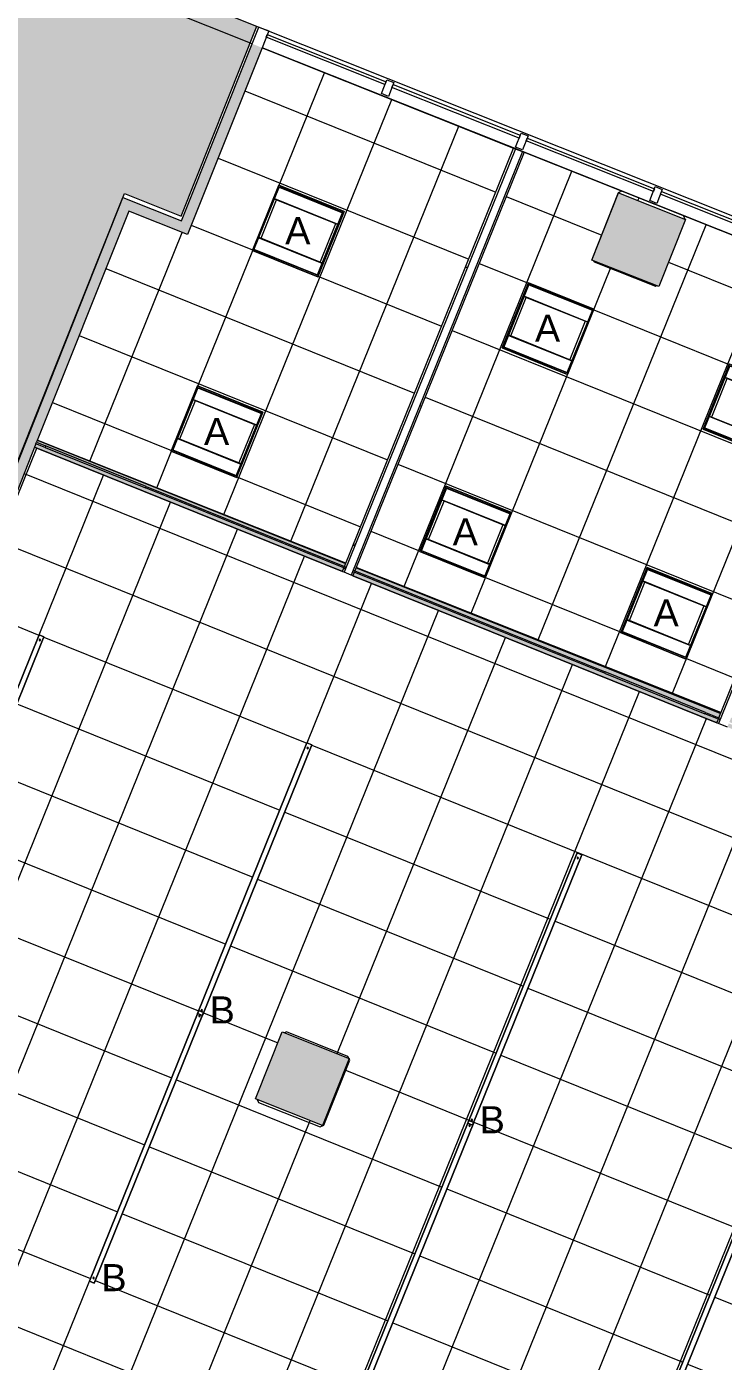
# Model space of a CAD drawing. Header units: inches. Extents: x -13 to 4331, y -638 to 2885.
# Drawn here: x 2741.9 to 2973.4, y 1878.8 to 2322.6 of the extents above; entities that cross this region are included whole.
import ezdxf

# ---------------------------------------------------------------- set-up
doc = ezdxf.new("R2010")
doc.units = ezdxf.units.IN
doc.header["$MEASUREMENT"] = 0
for name, color, linetype, lineweight in [('A-CLNG', 13, 'Continuous', 13), ('A-CLNG-PATT', 13, 'Continuous', 13), ('A-DETL-GENF', 92, 'Continuous', 9), ('A-DETL-THIN', 151, 'Continuous', 9), ('A-GLAZ-CURT', 52, 'Continuous', 9), ('A-GLAZ-CWMG', 51, 'Continuous', 9), ('A-WALL', 113, 'Continuous', 9), ('A-WALL-PATT', 111, 'Continuous', 13), ('Chevy Chase Pavilion_3rd Floor Base_dwg', 8, 'Continuous', 9), ('E-LITE-EQPM', 33, 'Continuous', 9), ('E-LITE-EQPM-IDEN', 33, 'Continuous', 9), ('I-WALL', 2, 'Continuous', 13), ('S-COLS', 52, 'Continuous', 13)]:
    doc.layers.add(name, color=color, linetype=linetype, lineweight=lineweight)
doc.styles.add('Arial_4', font='arial.ttf', dxfattribs={"height": 9})
pattern_1 = [(0, (0, 0), (30.72, 7.68), [1.267, -21.773, 1.267, -21.773, -122.88]), (0, (0, 0), (30.72, 7.68), [-46.08, 1.267, -44.813, 1.267, -21.773, -53.76]), (0, (0, 0), (30.72, 7.68), [-115.2, 1.267, -14.093, 1.267, -37.133]), (120, (11.52, 3.84), (-22.011075, 22.7643), [1.267, -21.773, 1.267, -21.773, -122.88]), (120, (11.52, 3.84), (-22.011075, 22.7643), [-46.08, 1.267, -44.813, 1.267, -21.773, -53.76]), (120, (11.52, 3.84), (-22.011075, 22.7643), [-115.2, 1.267, -14.093, 1.267, -37.133]), (240, (15.36, 19.2), (-8.708925, -30.4443), [1.267, -21.773, 1.267, -21.773, -122.88]), (240, (15.36, 19.2), (-8.708925, -30.4443), [-46.08, 1.267, -44.813, 1.267, -21.773, -53.76]), (240, (15.36, 19.2), (-8.708925, -30.4443), [-115.2, 1.267, -14.093, 1.267, -37.133])]

# ---------------------------------------------------------------- blocks, each defined once
blk = doc.blocks.new('Chevy Chase Pavilion_3rd Floor Base_dwg-5020009-FIRST FLOOR')
at = {"layer": 'A-WALL', "color": 253}
blk.add_line((3047.49, 2224.89), (2820.11, 2315.57), dxfattribs=at)
at = {"layer": 'A-WALL', "color": 253, "flags": 128}
for points in [[(1760.4, 2407.09), (2015.37, 2305.44), (2131.55, 2596.61), (4079.14, 1819.95), (4079.14, -637.79), (3438.23, -637.79), (3430.06, -625.69), (4073.14, -625.69), (4073.14, 1559.57)], [(2816.86, 2316.87), (2134.9, 2588.82), (2018.72, 2297.64), (1758.18, 2401.52)]]:
    blk.add_lwpolyline(points, dxfattribs=at)
at = {"layer": 'S-COLS', "color": 253, "lineweight": 9}
blk.add_line((2929.86, 2245.72), (2929.91, 2245.6), dxfattribs=at)
at = {"layer": 'S-COLS', "color": 253, "lineweight": 9, "flags": 128}
for points in [[(2960.68, 2258.51), (2960.15, 2259.74), (2939.7, 2267.84), (2938.4, 2267.28), (2929.86, 2245.72)], [(2930.28, 2244.74), (2930.42, 2244.43), (2950.87, 2236.32), (2951.18, 2236.46)], [(2848.94, 1979.57), (2848.67, 1980.2), (2828.22, 1988.3), (2827.59, 1988.03)], [(2818.54, 1965.8), (2818.94, 1964.89), (2839.39, 1956.78), (2840.69, 1957.34), (2849.23, 1978.9), (2849.03, 1979.36)]]:
    blk.add_lwpolyline(points, dxfattribs=at)
blk = doc.blocks.new('System Panel - Glazed-5082806-FIRST FLOOR')
at = {"layer": 'A-GLAZ-CURT', "lineweight": 13}
for p, q in [((-21.24, 0.75), (-21.24, 1.75)), ((-21.24, 1.75), (21.24, 1.75)), ((21.24, 0.75), (-21.24, 0.75)), ((21.24, 1.75), (21.24, 0.75))]:
    blk.add_line(p, q, dxfattribs=at)
blk = doc.blocks.new('System Panel - Glazed-5082656-FIRST FLOOR')
at = {"layer": 'A-GLAZ-CURT', "lineweight": 13}
for p, q in [((-22.75, 0.75), (-22.75, 1.75)), ((-22.75, 1.75), (22.75, 1.75)), ((22.75, 0.75), (-22.75, 0.75)), ((22.75, 1.75), (22.75, 0.75))]:
    blk.add_line(p, q, dxfattribs=at)
blk = doc.blocks.new('Rectangular Mullion - 2_5_ x 5_ rectangular-5082659-FIRST FLOOR')
at = {"layer": 'A-GLAZ-CWMG', "lineweight": 20}
for p, q in [((1.25, 2.5), (-1.25, 2.5)), ((-1.25, 2.5), (-1.25, -2.5)), ((1.25, -2.5), (1.25, 2.5)), ((-1.25, -2.5), (1.25, -2.5))]:
    blk.add_line(p, q, dxfattribs=at)
blk = doc.blocks.new('Concrete-Rectangular-Column - 24x24-5082804-FIRST FLOOR')
at = {"layer": 'S-COLS', "lineweight": 9}
blk.add_hatch(color=7, dxfattribs=at).paths.add_polyline_path([(12, -12), (12, 12), (-12, 12), (-12, -12)], flags=0)
at = {"layer": 'S-COLS', "color": 8, "lineweight": 20}
for p, q in [((-12, 12), (12, 12)), ((-12, -12), (-12, 12)), ((12, 12), (12, -12)), ((12, -12), (-12, -12))]:
    blk.add_line(p, q, dxfattribs=at)
blk = doc.blocks.new('L-Pendant-Axis-Sculpt-Direct_Indirect - B-5619444-FIRST FLOOR')
at = {"layer": 'A-DETL-GENF'}
for p, q in [((-48.5, -0.875), (-48.5, 0.875)), ((-48.5, 0.875), (48.5, 0.875)), ((48.5, 0.875), (-48.5, 0.875)), ((-48.5, 0.875), (-48.5, -0.875)), ((48.5, 0.875), (48.5, -0.875)), ((48.5, -0.875), (48.5, 0.875)), ((48.5, -0.875), (-48.5, -0.875)), ((-48.5, -0.875), (48.5, -0.875))]:
    blk.add_line(p, q, dxfattribs=at)
for centre in [(-47, 0), (47, 0)]:
    blk.add_circle(centre, 0.25, dxfattribs=at)
blk = doc.blocks.new('L-Recessed-Axis-Duo - 2 x 2-V8-FIRST FLOOR')
at = {"layer": 'E-LITE-EQPM'}
for p, q in [((-11.7, 11.7), (-11.7, -11.7)), ((11.7, 11.7), (-11.7, 11.7)), ((-11.37, 11.26), (-11.37, 11.27)), ((-11.37, 11.14), (-11.37, 11.26)), ((-11.37, 11.14), (11.38, 11.14)), ((11.32, 11.32), (-11.32, 11.32)), ((-11.32, 11.32), (-11.32, -11.32)), ((11.32, -11.32), (11.32, 11.32)), ((11.38, 11.27), (11.38, 11.26)), ((11.38, 11.26), (11.38, 11.14)), ((11.7, -11.7), (11.7, 11.7)), ((-11.32, 7.03), (11.32, 7.03)), ((-11.32, 7.02), (11.32, 7.02)), ((-11.32, 6.85), (11.32, 6.85)), ((-10.57, 6.87), (-10.57, -6.87)), ((10.57, -6.87), (10.57, 6.87)), ((11.32, -6.85), (-11.32, -6.85)), ((-11.32, -7.02), (11.32, -7.02)), ((-11.32, -7.03), (11.32, -7.03)), ((-11.7, -11.7), (11.7, -11.7)), ((-11.37, -11.26), (-11.37, -11.14)), ((-11.37, -11.14), (11.38, -11.14)), ((-11.37, -11.27), (-11.37, -11.26)), ((-11.32, -11.32), (11.32, -11.32)), ((11.38, -11.14), (11.38, -11.26)), ((11.38, -11.26), (11.38, -11.27))]:
    blk.add_line(p, q, dxfattribs=at)
for points, knots in [([(-11.64, 11.64), (-11.65, 11.65), (-11.65, 11.65), (-11.66, 11.66), (-11.67, 11.67), (-11.68, 11.68), (-11.68, 11.68), (-11.69, 11.69), (-11.69, 11.69), (-11.7, 11.7), (-11.7, 11.7), (-11.7, 11.7), (-11.7, 11.7)], [0, 0, 0, 0, 0.166667, 0.25, 0.333333, 0.416667, 0.5, 0.583333, 0.666667, 0.75, 0.833333, 1, 1, 1, 1]), ([(11.64, 11.64), (11.65, 11.65), (11.65, 11.65), (11.66, 11.66), (11.67, 11.67), (11.68, 11.68), (11.68, 11.68), (11.69, 11.69), (11.69, 11.69), (11.7, 11.7), (11.7, 11.7), (11.7, 11.7), (11.7, 11.7)], [0, 0, 0, 0, 0.166667, 0.25, 0.333333, 0.416667, 0.5, 0.583333, 0.666667, 0.75, 0.833333, 1, 1, 1, 1]), ([(-11.7, -11.7), (-11.7, -11.7), (-11.7, -11.7), (-11.7, -11.7), (-11.69, -11.69), (-11.69, -11.69), (-11.68, -11.68), (-11.68, -11.68), (-11.67, -11.67), (-11.66, -11.66), (-11.65, -11.65), (-11.65, -11.65), (-11.64, -11.64)], [-1, -1, -1, -1, -0.833333, -0.75, -0.666667, -0.583333, -0.5, -0.416667, -0.333333, -0.25, -0.166667, 0, 0, 0, 0]), ([(11.64, -11.64), (11.65, -11.65), (11.65, -11.65), (11.66, -11.66), (11.67, -11.67), (11.68, -11.68), (11.68, -11.68), (11.69, -11.69), (11.69, -11.69), (11.7, -11.7), (11.7, -11.7), (11.7, -11.7), (11.7, -11.7)], [0, 0, 0, 0, 0.166667, 0.25, 0.333333, 0.416667, 0.5, 0.583333, 0.666667, 0.75, 0.833333, 1, 1, 1, 1])]:
    blk.add_open_spline(points, degree=3, knots=knots, dxfattribs=at)

msp = doc.modelspace()

# ---------------------------------------------------------------- hatches: boundary and pattern name
at = {"layer": 'A-CLNG-PATT'}
h = msp.add_hatch(dxfattribs=at)
h.set_pattern_fill('FP_2', color=256, style=0, pattern_type=2)
h.set_pattern_definition([(68, (2830.342, 2217.07), (22.2524, -8.9906), []), (338, (2830.342, 2217.07), (-8.9906, -22.2524), [])])
h.paths.add_polyline_path([(2847.93, 2144.19), (2903.71, 2282.23), (2820.11, 2315.57), (2795.33, 2253.43), (2775.81, 2261.21), (2745.47, 2185.06), (2847.47, 2144.38)], flags=0)
h.paths.add_polyline_path([(2811.64, 2172.67), (2789.94, 2181.43), (2798.71, 2203.13), (2820.41, 2194.36), (2811.65, 2172.68)], flags=0)
h.paths.add_polyline_path([(2838.61, 2239.42), (2816.92, 2248.2), (2825.68, 2269.89), (2847.38, 2261.12), (2839, 2240.38)], flags=0)
h = msp.add_hatch(dxfattribs=at)
h.set_pattern_fill('FP_3', color=256, style=0, pattern_type=2)
h.set_pattern_definition([(68, (2943.602, 2197.195), (22.2524, -8.9906), []), (338, (2943.602, 2197.195), (-8.9906, -22.2524), [])])
h.paths.add_polyline_path([(2972.6, 2094.48), (3027.75, 2232.77), (2907.19, 2280.84), (2851.42, 2142.8), (2972.49, 2094.52)], flags=0)
h.paths.add_polyline_path([(2961.02, 2112.31), (2939.32, 2121.08), (2948.09, 2142.78), (2969.78, 2134), (2961.97, 2114.65)], flags=0)
h.paths.add_polyline_path([(2894.26, 2139.28), (2872.57, 2148.05), (2881.33, 2169.75), (2903.03, 2160.98), (2895.68, 2142.78)], flags=0)
h.paths.add_polyline_path([(2988.37, 2180), (2966.67, 2188.76), (2975.44, 2210.46), (2997.13, 2201.69), (2989.32, 2182.35)], flags=0)
h.paths.add_polyline_path([(2921.61, 2206.97), (2899.91, 2215.74), (2908.68, 2237.43), (2930.38, 2228.67), (2923.39, 2211.36)], flags=0)
h.paths.add_polyline_path([(2951.98, 2236.14), (2929.67, 2244.98), (2938.51, 2267.3), (2960.82, 2258.45), (2953.66, 2240.38)], flags=0)
h = msp.add_hatch(dxfattribs=at)
h.set_pattern_fill('FP_25', color=256, style=0, pattern_type=2)
h.set_pattern_definition(pattern_1)
h.paths.add_polyline_path([(3073.38, 810.11), (3073.38, 886.84), (3071.75, 886.84), (3071.75, 810.11)], flags=0)
h.paths.add_polyline_path([(3069.63, 810.11), (3071.25, 810.11), (3071.25, 886.84), (3069.63, 886.84), (3069.63, 818.11)], flags=0)
h.paths.add_polyline_path([(2917.48, 926.11), (2917.48, 989.32), (2848.28, 1091.41), (2846.52, 1090.17), (2915.6, 988.3), (2915.6, 926.11)], flags=0)
h.paths.add_polyline_path([(2917.98, 926.11), (2919.57, 926.11), (2919.6, 988.98), (2849.56, 1092.27), (2848.69, 1091.69), (2917.48, 990.21), (2917.48, 989.32), (2917.98, 988.58), (2917.98, 951.36)], flags=0)
h.paths.add_polyline_path([(2914.05, 1410.38), (2990.98, 1603.32), (2990.28, 1603.6), (2965.05, 1540.31), (2964.58, 1540.5), (2989.82, 1603.78), (2988.39, 1604.35), (2911.45, 1411.42), (2912.88, 1410.85), (2937.91, 1473.62), (2938.37, 1473.44), (2913.34, 1410.67), (2913.92, 1410.44)], flags=0)
h.paths.add_polyline_path([(2732.11, 1491.57), (2733.27, 1494.47), (2612.27, 1542.72), (2611.12, 1539.82), (2730.77, 1492.1)], flags=0)
h.paths.add_polyline_path([(3176.24, 1529.44), (3176.71, 1533.28), (3088.06, 1568.63), (3087.46, 1567.13), (3176.22, 1531.73), (3176.03, 1531.27), (3087.27, 1566.66), (3086.69, 1565.15), (3176.22, 1529.45)], flags=0)
h.paths.add_polyline_path([(3083.19, 1566.55), (3083.79, 1568.05), (3028.34, 1590.16), (3027.74, 1588.66), (3082.32, 1566.89)], flags=0)
h.paths.add_polyline_path([(3083.98, 1568.52), (3084.56, 1570.04), (3029.13, 1592.14), (3028.53, 1590.63), (3083.79, 1568.59)], flags=0)
h.paths.add_polyline_path([(3025.42, 1751.7), (3061.25, 1841.57), (3059.75, 1842.18), (3057.85, 1837.38), (3057.39, 1837.57), (3059.29, 1842.37), (3057.67, 1843.04), (3022.01, 1753.06), (3023.64, 1752.41), (3044.12, 1804.1), (3044.59, 1803.92), (3024.1, 1752.22), (3024.83, 1751.93)], flags=0)
h.paths.add_polyline_path([(3146.33, 2020.36), (3146.82, 2021.55), (3110.96, 2036.04), (3111.15, 2036.51), (3147.01, 2022.04), (3147.82, 2024.05), (3074.06, 2053.57), (3073.33, 2051.78), (3077.77, 2049.99), (3077.58, 2049.53), (3073.15, 2051.32), (3072.67, 2050.13), (3145.84, 2020.56)], flags=0)
h.paths.add_polyline_path([(3069.19, 2051.53), (3069.67, 2052.72), (3013.01, 2075.62), (3013.2, 2076.08), (3069.86, 2053.19), (3070.57, 2054.96), (2975.98, 2092.81), (2975.39, 2091.35), (2979.82, 2089.57), (2979.63, 2089.1), (2975.2, 2090.89), (2974.72, 2089.7), (3066.82, 2052.49)], flags=0)
h.paths.add_polyline_path([(2971.25, 2091.11), (2971.73, 2092.3), (2967.28, 2094.09), (2967.47, 2094.55), (2971.91, 2092.76), (2972.49, 2094.21), (2851.37, 2142.68), (2850.94, 2141.63), (2934.09, 2108.04), (2933.9, 2107.58), (2850.76, 2141.17), (2850.28, 2139.98), (2968.88, 2092.06)], flags=0)
h.paths.add_polyline_path([(2846.8, 2141.38), (2847.28, 2142.58), (2781.38, 2169.2), (2781.57, 2169.66), (2847.47, 2143.04), (2847.89, 2144.07), (2745.44, 2185.07), (2745.18, 2184.36), (2748.19, 2183.15), (2748, 2182.69), (2744.98, 2183.91), (2744.5, 2182.72), (2843.85, 2142.58)], flags=0)
h = msp.add_hatch(dxfattribs=at)
h.set_pattern_fill('FP_6', color=256, style=0, pattern_type=2)
h.set_pattern_definition([(338, (2892.317, 1905.82), (-8.9906, -22.2524), []), (248, (2892.317, 1905.82), (-22.2524, 8.9906), [])])
h.paths.add_polyline_path([(3084.58, 1570.03), (3109.08, 1631.51), (3020.06, 1748.39), (3021.93, 1753.09), (3022.03, 1753.09), (3059.06, 1846.52), (3074.57, 1840.37), (3146.35, 2020.36), (2744.5, 2182.72), (2618.82, 1867.56), (2752.58, 1814.18), (2737.01, 1775.16), (2603.26, 1828.5), (2584.01, 1780.28), (2730.77, 1721.75), (2727.29, 1713.13), (2764.21, 1698.22), (2777.07, 1730.04), (2780.54, 1728.64), (2767.69, 1696.81), (2846.02, 1665.16), (2906.84, 1815.69), (2879.04, 1826.77), (2880.43, 1830.26), (2940.94, 1806.12), (2879.42, 1651.84), (3084.56, 1570.04)], flags=0)
h.paths.add_polyline_path([(3056.91, 1605.82), (3055.28, 1606.47), (3073.43, 1651.99), (3075.06, 1651.34), (3063.13, 1621.42)], flags=0)
h.paths.add_polyline_path([(2990.15, 1632.8), (2988.52, 1633.44), (3006.67, 1678.96), (3008.3, 1678.31), (2997.61, 1651.5)], flags=0)
h.paths.add_polyline_path([(2923.39, 1659.77), (2921.77, 1660.42), (2939.92, 1705.93), (2941.54, 1705.28), (2923.53, 1660.11)], flags=0)
h.paths.add_polyline_path([(2842.44, 1719.66), (2820.75, 1728.42), (2829.51, 1750.12), (2851.21, 1741.35), (2843.78, 1722.97)], flags=0)
h.paths.add_polyline_path([(2959.35, 1748.78), (2957.73, 1749.42), (2975.88, 1794.94), (2977.51, 1794.29), (2970.27, 1776.16)], flags=0)
h.paths.add_polyline_path([(2708.46, 1771.14), (2618.53, 1807.47), (2619.18, 1809.1), (2709.12, 1772.76)], flags=0)
h.paths.add_polyline_path([(2869.67, 1786.16), (2847.97, 1794.93), (2856.73, 1816.63), (2878.43, 1807.86), (2873.43, 1795.49)], flags=0)
h.paths.add_polyline_path([(3030.1, 1798.91), (3028.48, 1799.56), (3100.78, 1978.51), (3102.4, 1977.85), (3032.13, 1803.92)], flags=0)
h.paths.add_polyline_path([(2943.28, 1832.74), (2941.65, 1833.39), (3013.95, 2012.34), (3015.57, 2011.68), (2944.64, 1836.1)], flags=0)
h.paths.add_polyline_path([(2736.06, 1839.53), (2646.13, 1875.86), (2646.78, 1877.49), (2736.72, 1841.15)], flags=0)
h.paths.add_polyline_path([(2854.1, 1868.3), (2852.48, 1868.95), (2924.78, 2047.9), (2926.4, 2047.24), (2860.07, 1883.05)], flags=0)
h.paths.add_polyline_path([(2764.37, 1904.8), (2762.75, 1905.46), (2835.05, 2084.41), (2836.67, 2083.75), (2774.37, 1929.56)], flags=0)
h.paths.add_polyline_path([(2675.36, 1940.77), (2673.74, 1941.42), (2746.04, 2120.37), (2747.66, 2119.71), (2684.36, 1963.03)], flags=0)
h.paths.add_polyline_path([(2840.25, 1957.2), (2817.94, 1966.04), (2826.78, 1988.36), (2849.09, 1979.51)], flags=0)
at = {"layer": 'A-DETL-GENF'}
h = msp.add_hatch(color=9, dxfattribs=at)
h.paths.add_polyline_path([(4083.46, -637.79), (4083.46, 1816.94), (3765.31, 1943.81), (3760.18, 1930.9), (3690.61, 1755.35), (3767.42, 1755.35), (3767.42, 1719.35), (3794.92, 1719.35), (3794.92, 1744.23), (3809.38, 1724.34), (3849.1, 1764.07), (3923.14, 1764.07), (3923.14, 1563.07), (4073.14, 1563.07), (4073.14, 1559.57), (3919.64, 1559.57), (3919.64, 1760.57), (3850.55, 1760.57), (3808.95, 1718.97), (3798.42, 1733.46), (3798.42, 1715.85), (3763.92, 1715.85), (3763.92, 1751.85), (3688.48, 1751.85), (3500.08, 1331.54), (3500.08, 1314.17), (3484.98, 1314.17), (3484.98, 1299.92), (3481.48, 1299.92), (3481.48, 1314.17), (3150.67, 1314.17), (3150.67, 1043.48), (3073.38, 1157.52), (3073.38, 805.86), (2828.96, 805.86), (2828.62, 806.36), (2828.25, 806.36), (2828.25, 806.9), (2828.02, 807.26), (2827.91, 807.19), (2408.51, 1425.94), (2411.61, 1428.05), (2412, 1427.47), (2447.28, 1451.39), (2475.9, 1409.17), (2584.64, 1482.88), (2676.15, 1712.35), (2666.8, 1716.06), (2672.5, 1730.46), (2575.76, 1769.04), (2626.37, 1895.96), (2525.51, 1936.18), (2510.61, 1898.8), (2481.84, 1910.28), (2443.21, 1813.41), (2255.44, 1888.29), (2296.87, 1992.18), (2442.32, 1934.18), (2439.54, 1927.21), (2301.06, 1982.44), (2265.19, 1892.48), (2439.02, 1823.16), (2477.65, 1920.02), (2506.42, 1908.55), (2522.48, 1948.83), (2529.45, 1946.05), (2528.29, 1943.15), (2625.03, 1904.57), (2634.66, 1928.72), (2638.78, 1927.07), (2638.83, 1927.18), (2639.55, 1926.89), (2654.29, 1964.07), (2653.64, 1964.33), (2653.69, 1964.46), (2649.57, 1966.1), (2681.92, 2047.21), (2633.23, 2066.62), (2607.75, 2001.73), (2559.69, 2020.9), (2556.45, 2012.79), (2549.49, 2015.57), (2578.54, 2088.43), (2578.04, 2088.64), (2604.38, 2154.69), (2712.38, 2111.62), (2774.37, 2267.06), (2793.23, 2259.54), (2818.42, 2322.69), (2132.91, 2596.07), (2015.28, 2304.93), (1758.36, 2406.75), (1837.95, 2607.55), (1136.65, 2885.49), (-13.25, -15.92), (408.26, -637.79), (3500.08, -637.79)], flags=0)
h.paths.add_polyline_path([(2633.84, 575.55), (2631.16, 577.8), (2742.24, 710.19), (3074.5, 710.19), (3074.5, 706.69), (2743.87, 706.69), (2732.37, 692.98)], flags=0)
h.paths.add_polyline_path([(3481.48, 1254.24), (3481.48, 1259.92), (3484.98, 1259.92), (3484.98, 1254.24)], flags=0)
h.paths.add_polyline_path([(2603.52, 2011.49), (2626.27, 2069.4), (2585.5, 2085.64), (2562.46, 2027.86), (2587.78, 2017.77)], flags=0)
h.paths.add_polyline_path([(2684.69, 2054.18), (2705.48, 2106.29), (2608.56, 2144.94), (2587.78, 2092.83), (2673.74, 2058.55)], flags=0)
at = {"layer": 'A-WALL-PATT', "lineweight": 9}
for points in [[(2796.62, 2256.68), (2820.11, 2315.57), (2816.86, 2316.87), (2793.37, 2257.97)], [(2715.5, 2110.37), (2716.72, 2113.05), (2777.1, 2264.46), (2773.85, 2265.76), (2712.38, 2111.62), (2712.55, 2111.55)], [(2795.33, 2253.43), (2796.62, 2256.68), (2777.1, 2264.46), (2775.81, 2261.21), (2793.37, 2254.21)]]:
    msp.add_hatch(color=7, dxfattribs=at).paths.add_polyline_path(points, flags=0)
h = msp.add_hatch(dxfattribs=at)
h.set_pattern_fill('FP_1', color=256, style=0, pattern_type=2)
h.set_pattern_definition(pattern_1)
h.paths.add_polyline_path([(2847.38, 2141.15), (2847.86, 2142.34), (2847.28, 2142.58), (2846.8, 2141.38), (2847.28, 2141.19)], flags=0)
h.paths.add_polyline_path([(2848.05, 2142.8), (2904.29, 2282), (2903.71, 2282.23), (2847.47, 2143.04)], flags=0)
h = msp.add_hatch(dxfattribs=at)
h.set_pattern_fill('FP_1', color=256, style=0, pattern_type=2)
h.set_pattern_definition(pattern_1)
h.paths.add_polyline_path([(2850.28, 2139.98), (2850.76, 2141.17), (2850.18, 2141.4), (2849.7, 2140.21), (2850.18, 2140.02)], flags=0)
h.paths.add_polyline_path([(2850.94, 2141.63), (2907.19, 2280.84), (2906.61, 2281.07), (2850.37, 2141.87)], flags=0)
h = msp.add_hatch(dxfattribs=at)
h.set_pattern_fill('FP_1', color=256, style=0, pattern_type=2)
h.set_pattern_definition(pattern_1)
h.paths.add_polyline_path([(2971.82, 2090.87), (2972.3, 2092.07), (2971.73, 2092.3), (2971.25, 2091.11), (2971.73, 2090.91)], flags=0)
h.paths.add_polyline_path([(2972.49, 2092.53), (3028.96, 2232.28), (3028.38, 2232.51), (2971.91, 2092.76)], flags=0)

# ---------------------------------------------------------------- linework, layer by layer
at = {"layer": 'A-CLNG'}
for p, q in [((2820.11, 2315.57), (2903.71, 2282.23)), ((2907.19, 2280.84), (3027.75, 2232.77)), ((2825.68, 2269.89), (2816.91, 2248.19)), ((2847.38, 2261.12), (2825.68, 2269.89)), ((2838.61, 2239.42), (2847.38, 2261.12)), ((2816.91, 2248.19), (2838.61, 2239.42)), ((2908.68, 2237.43), (2899.91, 2215.74)), ((2930.38, 2228.67), (2908.68, 2237.43)), ((3027.75, 2232.77), (2972.6, 2094.48)), ((2921.61, 2206.97), (2930.38, 2228.67)), ((2899.91, 2215.74), (2921.61, 2206.97)), ((2975.44, 2210.46), (2966.67, 2188.76)), ((2798.71, 2203.13), (2789.94, 2181.43)), ((2820.41, 2194.36), (2798.71, 2203.13)), ((2811.64, 2172.67), (2820.41, 2194.36)), ((2966.67, 2188.76), (2988.37, 2180)), ((2847.93, 2144.19), (2745.44, 2185.07)), ((2745.44, 2185.07), (2847.89, 2144.07)), ((2744.5, 2182.72), (2846.8, 2141.38)), ((2846.8, 2141.38), (2744.5, 2182.72)), ((2789.94, 2181.43), (2811.64, 2172.67)), ((2881.33, 2169.75), (2872.57, 2148.05)), ((2903.03, 2160.98), (2881.33, 2169.75)), ((2894.26, 2139.28), (2903.03, 2160.98)), ((2872.57, 2148.05), (2894.26, 2139.28)), ((2850.28, 2139.98), (2971.25, 2091.11)), ((2971.25, 2091.11), (2850.28, 2139.98)), ((2851.36, 2142.68), (2972.5, 2094.21)), ((2972.6, 2094.48), (2851.42, 2142.8)), ((2948.09, 2142.78), (2939.32, 2121.08)), ((2969.79, 2134.01), (2948.09, 2142.78)), ((2961.02, 2112.31), (2969.79, 2134.01)), ((2939.32, 2121.08), (2961.02, 2112.31))]:
    msp.add_line(p, q, dxfattribs=at)
at = {"layer": 'A-DETL-THIN'}
for p, q in [((2793.23, 2259.54), (2818.42, 2322.69)), ((2577.2, 1769.55), (2774.37, 2267.06)), ((2774.37, 2267.06), (2793.23, 2259.54))]:
    msp.add_line(p, q, dxfattribs=at)
at = {"layer": 'A-WALL', "lineweight": 13}
for p, q in [((2816.86, 2316.87), (2819.08, 2322.44)), ((2819.08, 2322.44), (2822.33, 2321.14)), ((2822.33, 2321.14), (2820.11, 2315.57)), ((2904.29, 2282), (2847.38, 2141.15)), ((2906.61, 2281.07), (2849.7, 2140.21)), ((3028.96, 2232.28), (2971.82, 2090.87)), ((2744.98, 2183.91), (2745.16, 2184.37)), ((2847.28, 2142.58), (2847.86, 2142.34)), ((2847.47, 2143.04), (2848.05, 2142.8)), ((2850.18, 2141.4), (2850.76, 2141.17)), ((2850.37, 2141.87), (2850.94, 2141.63)), ((2971.73, 2092.3), (2972.31, 2092.06)), ((2971.91, 2092.76), (2972.49, 2092.53))]:
    msp.add_line(p, q, dxfattribs=at)
at = {"layer": 'I-WALL', "color": 8, "lineweight": 20}
for p, q in [((2793.37, 2257.97), (2816.86, 2316.87)), ((2820.11, 2315.57), (2795.33, 2253.43)), ((2688.82, 2052.53), (2773.85, 2265.76)), ((2773.85, 2265.76), (2793.37, 2257.97)), ((2775.81, 2261.21), (2745.16, 2184.37)), ((2795.33, 2253.43), (2775.81, 2261.21)), ((2744.98, 2183.91), (2656.89, 1963.03))]:
    msp.add_line(p, q, dxfattribs=at)
at = {"layer": 'I-WALL'}
for p, q in [((2847.47, 2143.04), (2903.71, 2282.23)), ((2903.71, 2282.23), (2907.19, 2280.84)), ((2907.19, 2280.84), (2850.94, 2141.63)), ((2971.91, 2092.76), (3028.38, 2232.51)), ((2748, 2182.69), (2744.98, 2183.91)), ((2745.16, 2184.37), (2748.19, 2183.15)), ((2748.19, 2183.15), (2748, 2182.69)), ((2781.38, 2169.2), (2781.57, 2169.66)), ((2847.28, 2142.58), (2781.38, 2169.2)), ((2781.57, 2169.66), (2847.47, 2143.04)), ((2846.8, 2141.38), (2847.28, 2142.58)), ((2850.28, 2139.98), (2846.8, 2141.38)), ((2850.76, 2141.17), (2850.28, 2139.98)), ((2933.9, 2107.58), (2850.76, 2141.17)), ((2850.94, 2141.63), (2934.09, 2108.04)), ((2934.09, 2108.04), (2933.9, 2107.58)), ((2967.28, 2094.09), (2967.47, 2094.55)), ((2971.73, 2092.3), (2967.28, 2094.09)), ((2967.47, 2094.55), (2971.91, 2092.76)), ((2971.25, 2091.11), (2971.73, 2092.3)), ((2974.72, 2089.7), (2971.25, 2091.11))]:
    msp.add_line(p, q, dxfattribs=at)
at = {"layer": 'I-WALL', "lineweight": 9}
for p, q in [((2748, 2182.69), (2781.38, 2169.2)), ((2781.57, 2169.66), (2748.19, 2183.15)), ((2967.47, 2094.55), (2934.09, 2108.04)), ((2933.9, 2107.58), (2967.28, 2094.09))]:
    msp.add_line(p, q, dxfattribs=at)

# ---------------------------------------------------------------- block references
at = {"layer": 'A-GLAZ-CURT', "rotation": 338.2587309509974}
for name, p in [('System Panel - Glazed-5082806-FIRST FLOOR', (2840.95, 2310.49)), ('System Panel - Glazed-5082656-FIRST FLOOR', (2884.13, 2293.27)), ('System Panel - Glazed-5082656-FIRST FLOOR', (2928.72, 2275.49)), ('System Panel - Glazed-5082656-FIRST FLOOR', (2973.31, 2257.71))]:
    msp.add_blockref(name, p, dxfattribs=at)
at = {"layer": 'A-GLAZ-CWMG', "extrusion": (0, 0, -1), "rotation": 201.7412690490026}
for p in [(-2861.84, 2302.16), (-2906.43, 2284.38), (-2951.01, 2266.6)]:
    msp.add_blockref('Rectangular Mullion - 2_5_ x 5_ rectangular-5082659-FIRST FLOOR', p, dxfattribs=at)
at = {"layer": 'Chevy Chase Pavilion_3rd Floor Base_dwg', "color": 253}
msp.add_blockref('Chevy Chase Pavilion_3rd Floor Base_dwg-5020009-FIRST FLOOR', (0, 0), dxfattribs=at)
at = {"layer": 'E-LITE-EQPM', "extrusion": (0, 0, -1)}
for name, p, rotation in [('L-Recessed-Axis-Duo - 2 x 2-V8-FIRST FLOOR', (-2832.15, 2254.66), 202.0000000000019), ('L-Recessed-Axis-Duo - 2 x 2-V8-FIRST FLOOR', (-2915.14, 2222.2), 202.0000000000019), ('L-Recessed-Axis-Duo - 2 x 2-V8-FIRST FLOOR', (-2981.9, 2195.23), 202.0000000000019), ('L-Recessed-Axis-Duo - 2 x 2-V8-FIRST FLOOR', (-2805.18, 2187.9), 202.0000000000019), ('L-Recessed-Axis-Duo - 2 x 2-V8-FIRST FLOOR', (-2887.8, 2154.52), 202.0000000000019), ('L-Recessed-Axis-Duo - 2 x 2-V8-FIRST FLOOR', (-2954.56, 2127.54), 202.0000000000019), ('L-Pendant-Axis-Sculpt-Direct_Indirect - B-5619444-FIRST FLOOR', (-2728.68, 2075.07), 292.0000000000012), ('L-Pendant-Axis-Sculpt-Direct_Indirect - B-5619444-FIRST FLOOR', (-2817.69, 2039.11), 292.0000000000012), ('L-Pendant-Axis-Sculpt-Direct_Indirect - B-5619444-FIRST FLOOR', (-2907.42, 2002.6), 292.0000000000012), ('L-Pendant-Axis-Sculpt-Direct_Indirect - B-5619444-FIRST FLOOR', (-2781.73, 1950.1), 292.0000000000012), ('L-Pendant-Axis-Sculpt-Direct_Indirect - B-5619444-FIRST FLOOR', (-2871.46, 1913.59), 292.0000000000012), ('L-Pendant-Axis-Sculpt-Direct_Indirect - B-5619444-FIRST FLOOR', (-2960.63, 1878.03), 292.0000000000012)]:
    msp.add_blockref(name, p, dxfattribs=dict(at, rotation=rotation))
at = {"layer": 'S-COLS', "lineweight": 9, "rotation": 338.3805545101675}
for p in [(2945.25, 2251.72), (2833.51, 1972.78)]:
    msp.add_blockref('Concrete-Rectangular-Column - 24x24-5082804-FIRST FLOOR', p, dxfattribs=at)

# ---------------------------------------------------------------- texts
at = {"layer": 'E-LITE-EQPM-IDEN', "char_height": 9, "width": 10.302, "attachment_point": 1, "style": 'Arial_4'}
for s, insert in [('A', (2827.8, 2259.25)), ('A', (2910.79, 2226.79)), ('A', (2800.82, 2192.49)), ('A', (2883.45, 2159.11)), ('A', (2950.2, 2132.13)), ('B', (2802.69, 2000.13)), ('B', (2892.42, 1963.62)), ('B', (2766.72, 1911.12))]:
    msp.add_mtext(s, dxfattribs=dict(at, insert=insert))

doc.saveas('drawing.dxf')
